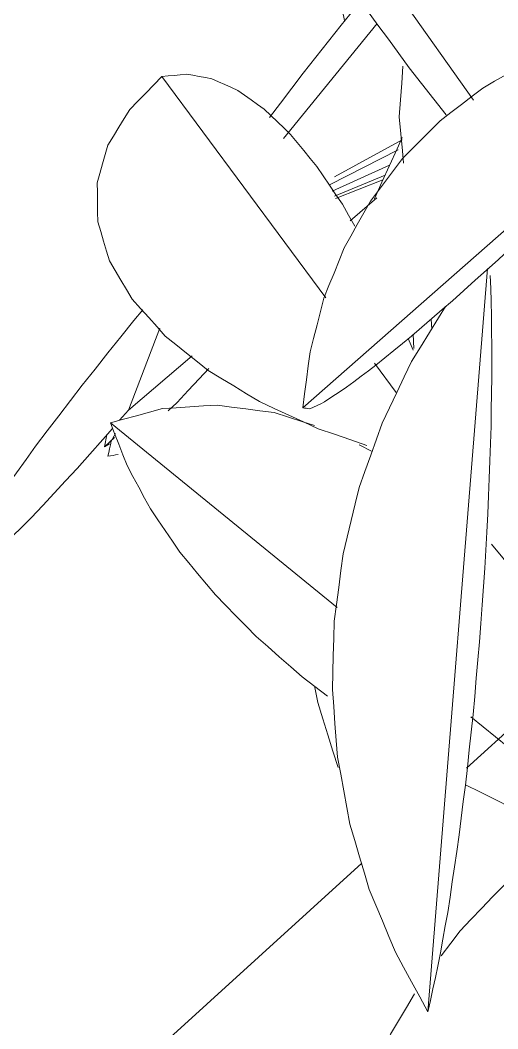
# Model space of a CAD drawing. Header units: metres. Extents: x 10.2 to 20.8, y -0.2 to 6.6.
# Drawn here: x 17.7413 to 17.7691, y 1.6995 to 1.7582 of the extents above; entities that cross this region are included whole.
import ezdxf

# ---------------------------------------------------------------- set-up
doc = ezdxf.new("R2010")
doc.units = ezdxf.units.M
doc.layers.add('Importações nas famílias', color=250, linetype='Continuous', lineweight=5)
doc.layers.add('Vegetação', color=7, linetype='Continuous', lineweight=5)

# ---------------------------------------------------------------- blocks, each defined once
blk = doc.blocks.new('Planta_pergolado_12200 - plantas pergolado_skp_Component_12-V82-Corte 3')
at = {"layer": 'Importações nas famílias'}
blk.add_line((17.854673, 0.790909), (17.880921, 0.814013), dxfattribs=at)
at = {"layer": 'Importações nas famílias', "flags": 128}
for points in [[(17.874075, 0.813284), (17.874915, 0.81342), (17.875754, 0.813557), (17.876593, 0.813694), (17.877433, 0.813831)], [(17.877433, 0.813831), (17.878305, 0.813876), (17.879177, 0.813922), (17.880049, 0.813967), (17.880921, 0.814013)], [(17.880921, 0.814013), (17.880181, 0.813257), (17.87944, 0.812502), (17.8787, 0.811746), (17.87796, 0.81099)], [(17.870885, 0.812377), (17.871683, 0.812604), (17.87248, 0.81283), (17.873278, 0.813057), (17.874075, 0.813284)], [(17.867899, 0.811122), (17.868645, 0.811436), (17.869392, 0.81175), (17.870139, 0.812063), (17.870885, 0.812377)], [(17.865148, 0.809531), (17.865836, 0.809929), (17.866524, 0.810327), (17.867211, 0.810724), (17.867899, 0.811122)], [(17.87796, 0.81099), (17.8772, 0.810232), (17.87644, 0.809475), (17.87568, 0.808717), (17.874919, 0.807959)], [(17.862665, 0.807623), (17.863286, 0.8081), (17.863907, 0.808577), (17.864528, 0.809054), (17.865148, 0.809531)], [(17.874919, 0.807959), (17.874157, 0.807217), (17.873395, 0.806475), (17.872633, 0.805733), (17.871871, 0.804991)], [(17.860476, 0.805419), (17.861024, 0.80597), (17.861571, 0.806521), (17.862118, 0.807072), (17.862665, 0.807623)], [(17.858607, 0.802943), (17.859074, 0.803562), (17.859542, 0.804181), (17.860009, 0.8048), (17.860476, 0.805419)], [(17.871871, 0.804991), (17.871125, 0.804282), (17.870379, 0.803573), (17.869633, 0.802865), (17.868886, 0.802156)], [(17.857076, 0.800222), (17.857459, 0.800902), (17.857841, 0.801582), (17.858224, 0.802263), (17.858607, 0.802943)], [(17.868886, 0.802156), (17.868174, 0.801496), (17.867461, 0.800837), (17.866748, 0.800178), (17.866035, 0.799519)], [(17.855903, 0.797288), (17.856196, 0.798021), (17.85649, 0.798755), (17.856783, 0.799489), (17.857076, 0.800222)], [(17.866035, 0.799519), (17.865372, 0.798925), (17.86471, 0.798331), (17.864047, 0.797737), (17.863384, 0.797143)], [(17.855099, 0.794172), (17.8553, 0.794951), (17.855501, 0.79573), (17.855702, 0.796509), (17.855903, 0.797288)], [(17.863384, 0.797143), (17.862787, 0.796628), (17.86219, 0.796113), (17.861593, 0.795599), (17.860996, 0.795084)], [(17.860996, 0.795084), (17.860479, 0.79466), (17.859962, 0.794237), (17.859444, 0.793813), (17.858927, 0.793389)], [(17.854673, 0.790909), (17.85478, 0.791725), (17.854886, 0.792541), (17.854992, 0.793356), (17.855099, 0.794172)], [(17.858927, 0.793389), (17.858502, 0.793067), (17.858076, 0.792744), (17.857651, 0.792422), (17.857225, 0.7921)], [(17.857225, 0.7921), (17.856901, 0.791886), (17.856578, 0.791672), (17.856254, 0.791458), (17.85593, 0.791245)], [(17.855073, 0.790845), (17.854973, 0.790861), (17.854873, 0.790877), (17.854773, 0.790893), (17.854673, 0.790909)], [(17.85593, 0.791245), (17.855716, 0.791145), (17.855502, 0.791045), (17.855287, 0.790945), (17.855073, 0.790845)]]:
    blk.add_lwpolyline(points, dxfattribs=at)
blk = doc.blocks.new('Planta_pergolado_12200 - plantas pergolado_skp_Component_12-V159-Corte 3')
at = {"layer": 'Importações nas famílias'}
blk.add_line((17.764997, 1.089872), (17.768465, 1.133156), dxfattribs=at)
at = {"layer": 'Importações nas famílias', "flags": 128}
for points in [[(17.768619, 1.13276), (17.768651, 1.132002), (17.768683, 1.131244)], [(17.76405, 1.127739), (17.76457, 1.128586), (17.765091, 1.129433), (17.765611, 1.130279), (17.766021, 1.130947)], [(17.768683, 1.131244), (17.768693, 1.130379), (17.768702, 1.129515), (17.768712, 1.12865), (17.768722, 1.127786)], [(17.762334, 1.124154), (17.762763, 1.12505), (17.763192, 1.125947), (17.763621, 1.126843), (17.76405, 1.127739)], [(17.768722, 1.127786), (17.768709, 1.126835), (17.768697, 1.125884), (17.768684, 1.124933), (17.768671, 1.123983)], [(17.761001, 1.12041), (17.761334, 1.121346), (17.761667, 1.122282), (17.762001, 1.123218), (17.762334, 1.124154)], [(17.768671, 1.123983), (17.768637, 1.122968), (17.768602, 1.121953), (17.768567, 1.120938), (17.768532, 1.119923)], [(17.760068, 1.116548), (17.760301, 1.117513), (17.760535, 1.118479), (17.760768, 1.119444), (17.761001, 1.12041)], [(17.768532, 1.119923), (17.768476, 1.118868), (17.76842, 1.117813), (17.768364, 1.116758), (17.768307, 1.115704)], [(17.759544, 1.112611), (17.759675, 1.113595), (17.759806, 1.114579), (17.759937, 1.115563), (17.760068, 1.116548)], [(17.768307, 1.115704), (17.768231, 1.114633), (17.768155, 1.113563), (17.768079, 1.112492), (17.768002, 1.111422)], [(17.759435, 1.108644), (17.759462, 1.109636), (17.759489, 1.110627), (17.759517, 1.111619), (17.759544, 1.112611)], [(17.768002, 1.111422), (17.767908, 1.110361), (17.767813, 1.109301), (17.767719, 1.10824), (17.767624, 1.107179)], [(17.759742, 1.10469), (17.759665, 1.105678), (17.759588, 1.106667), (17.759512, 1.107655), (17.759435, 1.108644)], [(17.767624, 1.107179), (17.767514, 1.106153), (17.767403, 1.105127), (17.767293, 1.104101), (17.767182, 1.103075)], [(17.760462, 1.100793), (17.760282, 1.101767), (17.760102, 1.102741), (17.759922, 1.103716), (17.759742, 1.10469)], [(17.767182, 1.103075), (17.767058, 1.102108), (17.766934, 1.10114), (17.76681, 1.100173), (17.766686, 1.099206)], [(17.761587, 1.096997), (17.761306, 1.097946), (17.761024, 1.098895), (17.760743, 1.099844), (17.760462, 1.100793)], [(17.766686, 1.099206), (17.766552, 1.09832), (17.766417, 1.097433), (17.766283, 1.096547), (17.766148, 1.095661)], [(17.763104, 1.093343), (17.762725, 1.094256), (17.762346, 1.09517), (17.761966, 1.096083), (17.761587, 1.096997)], [(17.766148, 1.095661), (17.766006, 1.094877), (17.765865, 1.094094), (17.765723, 1.09331), (17.765581, 1.092526)], [(17.764997, 1.089872), (17.764524, 1.09074), (17.764051, 1.091608), (17.763577, 1.092475), (17.763104, 1.093343)], [(17.765581, 1.092526), (17.765435, 1.091862), (17.765289, 1.091199), (17.765143, 1.090536), (17.764997, 1.089872)]]:
    blk.add_lwpolyline(points, dxfattribs=at)
blk = doc.blocks.new('Planta_pergolado_12200 - plantas pergolado_skp_Component_16-V465-Corte 3')
for name, p in [('Planta_pergolado_12200 - plantas pergolado_skp_Component_12-V82-Corte 3', (-0.096957, 0.944751)), ('Planta_pergolado_12200 - plantas pergolado_skp_Component_12-V159-Corte 3', (0, 0.610611))]:
    blk.add_blockref(name, p)
blk = doc.blocks.new('Planta_pergolado_12200 - plantas pergolado_skp_-3067431-Corte 3')
blk.add_blockref('Planta_pergolado_12200 - plantas pergolado_skp_Component_16-V465-Corte 3', (0, 0))
blk = doc.blocks.new('Planta_pergolado_12200 - plantas pergolado_skp_-3067432-Corte 3')
blk.add_blockref('Planta_pergolado_12200 - plantas pergolado_skp_-3067431-Corte 3', (0, 0))
blk = doc.blocks.new('Planta_pergolado_12200 - plantas pergolado_skp_Component_12-V811-Corte 3')
at = {"layer": 'Importações nas famílias'}
blk.add_line((17.759544, 1.688726), (17.774509, 1.702647), dxfattribs=at)
at = {"layer": 'Importações nas famílias', "flags": 128}
for points in [[(17.769394, 1.707824), (17.770098, 1.708408), (17.770801, 1.708991)], [(17.766875, 1.705196), (17.767504, 1.705853), (17.768134, 1.70651), (17.768764, 1.707167), (17.769394, 1.707824)], [(17.765776, 1.703748), (17.766325, 1.704472), (17.766875, 1.705196)], [(17.762828, 1.699169), (17.76329, 1.699952), (17.763753, 1.700734), (17.764215, 1.701517)], [(17.774899, 1.701791), (17.774161, 1.701095), (17.773423, 1.700399), (17.772685, 1.699703), (17.771946, 1.699007)], [(17.761345, 1.695838), (17.761716, 1.696671), (17.762086, 1.697504), (17.762457, 1.698336), (17.762828, 1.699169)], [(17.771946, 1.699007), (17.771247, 1.698365), (17.770547, 1.697723), (17.769847, 1.697082), (17.769147, 1.69644)], [(17.769147, 1.69644), (17.768502, 1.695868), (17.767857, 1.695296), (17.767212, 1.694724), (17.766567, 1.694151)], [(17.760247, 1.692344), (17.760521, 1.693218), (17.760796, 1.694091), (17.76107, 1.694965), (17.761345, 1.695838)], [(17.766567, 1.694151), (17.765992, 1.693662), (17.765417, 1.693173), (17.764842, 1.692684), (17.764267, 1.692194)], [(17.759544, 1.688726), (17.75972, 1.68963), (17.759895, 1.690535), (17.760071, 1.69144), (17.760247, 1.692344)], [(17.764267, 1.692194), (17.763775, 1.691799), (17.763284, 1.691404), (17.762792, 1.691009), (17.7623, 1.690615)], [(17.7623, 1.690615), (17.761904, 1.690323), (17.761507, 1.690032), (17.76111, 1.689741), (17.760714, 1.689449)], [(17.760714, 1.689449), (17.760421, 1.689268), (17.760129, 1.689088), (17.759837, 1.688907), (17.759544, 1.688726)]]:
    blk.add_lwpolyline(points, dxfattribs=at)
blk = doc.blocks.new('Planta_pergolado_12200 - plantas pergolado_skp_Component_16-V815-Corte 3')
blk.add_blockref('Planta_pergolado_12200 - plantas pergolado_skp_Component_12-V811-Corte 3', (0, 0))
blk = doc.blocks.new('Planta_pergolado_12200 - plantas pergolado_skp_-3067440-Corte 3')
blk.add_blockref('Planta_pergolado_12200 - plantas pergolado_skp_Component_16-V815-Corte 3', (0, 0))
blk = doc.blocks.new('Planta_pergolado_12200 - plantas pergolado_skp_Component_12-V634-Corte 3')
at = {"layer": 'Importações nas famílias'}
for p, q in [((17.749514, 1.144336), (17.759061, 1.131452)), ((17.763848, 1.129087), (17.764132, 1.128405)), ((17.761887, 1.127638), (17.76314, 1.125947))]:
    blk.add_line(p, q, dxfattribs=at)
at = {"layer": 'Importações nas famílias', "flags": 128}
for points in [[(17.749514, 1.144336), (17.74987, 1.144372), (17.750227, 1.144408), (17.750584, 1.144445), (17.750941, 1.144481)], [(17.750941, 1.144481), (17.75131, 1.144413), (17.75168, 1.144345), (17.75205, 1.144278), (17.75242, 1.14421)], [(17.747639, 1.142424), (17.748108, 1.142902), (17.748577, 1.14338), (17.749045, 1.143858), (17.749514, 1.144336)], [(17.75242, 1.14421), (17.752799, 1.14404), (17.753178, 1.143869), (17.753557, 1.143699), (17.753935, 1.143528)], [(17.753935, 1.143528), (17.754319, 1.143257), (17.754703, 1.142985), (17.755086, 1.142714), (17.75547, 1.142442)], [(17.746375, 1.140345), (17.746691, 1.140865), (17.747007, 1.141385), (17.747323, 1.141905), (17.747639, 1.142424)], [(17.75547, 1.142442), (17.755854, 1.142072), (17.756238, 1.141703), (17.756622, 1.141333), (17.757006, 1.140964)], [(17.757006, 1.140964), (17.757387, 1.1405), (17.757767, 1.140036), (17.758147, 1.139573), (17.758528, 1.139109)], [(17.745751, 1.138148), (17.745907, 1.138698), (17.746063, 1.139247), (17.746219, 1.139796), (17.746375, 1.140345)], [(17.758528, 1.139109), (17.7589, 1.138557), (17.759273, 1.138005), (17.759645, 1.137452), (17.760017, 1.1369)], [(17.74578, 1.135885), (17.745773, 1.136451), (17.745765, 1.137016), (17.745758, 1.137582), (17.745751, 1.138148)], [(17.760017, 1.1369), (17.760378, 1.136265), (17.760738, 1.13563)], [(17.746463, 1.133607), (17.746292, 1.134177), (17.746122, 1.134746), (17.745951, 1.135315), (17.74578, 1.135885)], [(17.747783, 1.13137), (17.747453, 1.131929), (17.747123, 1.132489), (17.746793, 1.133048), (17.746463, 1.133607)], [(17.74971, 1.129225), (17.749229, 1.129761), (17.748747, 1.130298), (17.748265, 1.130834), (17.747783, 1.13137)], [(17.752199, 1.127223), (17.751577, 1.127723), (17.750955, 1.128224), (17.750332, 1.128725), (17.74971, 1.129225)], [(17.75519, 1.12541), (17.754442, 1.125863), (17.753694, 1.126317), (17.752946, 1.12677), (17.752199, 1.127223)], [(17.758613, 1.12383), (17.757758, 1.124225), (17.756902, 1.12462), (17.756046, 1.125015), (17.75519, 1.12541)], [(17.761446, 1.122847), (17.760502, 1.123174), (17.759558, 1.123502), (17.758613, 1.12383)]]:
    blk.add_lwpolyline(points, dxfattribs=at)
blk = doc.blocks.new('Planta_pergolado_12200 - plantas pergolado_skp_Component_12-V915-Corte 3')
at = {"layer": 'Importações nas famílias'}
for p, q in [((17.778803, 1.764327), (17.779795, 1.764709)), ((17.804233, 1.760527), (17.791689, 1.756768)), ((17.793623, 1.75695), (17.792684, 1.756649)), ((17.783477, 1.754307), (17.782505, 1.754016)), ((17.785994, 1.754541), (17.785127, 1.754278)), ((17.783126, 1.75367), (17.782284, 1.753415)), ((17.780199, 1.753325), (17.777587, 1.752542)), ((17.779473, 1.752584), (17.778537, 1.752307))]:
    blk.add_line(p, q, dxfattribs=at)
at = {"layer": 'Importações nas famílias', "flags": 128}
for points in [[(17.779795, 1.764709), (17.780836, 1.764936), (17.781876, 1.765162), (17.782917, 1.765388), (17.783958, 1.765614)], [(17.783958, 1.765614), (17.785022, 1.765678), (17.786087, 1.765743), (17.787152, 1.765807), (17.788216, 1.765871)], [(17.788216, 1.765871), (17.78928, 1.765772), (17.789899, 1.765714)], [(17.794891, 1.764867), (17.795586, 1.764693), (17.796624, 1.764432)], [(17.796624, 1.764432), (17.797611, 1.764017), (17.798599, 1.763601), (17.799587, 1.763186), (17.800575, 1.76277)], [(17.800575, 1.76277), (17.801489, 1.76221), (17.802404, 1.761649), (17.803318, 1.761088), (17.804233, 1.760527)], [(17.804233, 1.760527), (17.803386, 1.760233), (17.802539, 1.75994), (17.801692, 1.759646), (17.800845, 1.759352)], [(17.800845, 1.759352), (17.799957, 1.759053), (17.79907, 1.758754), (17.798183, 1.758454), (17.797295, 1.758155)], [(17.797295, 1.758155), (17.796377, 1.757854), (17.795459, 1.757552), (17.794541, 1.757251), (17.793623, 1.75695)], [(17.778537, 1.752307), (17.777621, 1.752044), (17.776834, 1.751818)], [(17.761881, 1.747836), (17.762322, 1.748803), (17.762764, 1.74977), (17.763205, 1.750737), (17.763505, 1.751395)]]:
    blk.add_lwpolyline(points, dxfattribs=at)
blk = doc.blocks.new('Planta_pergolado_12200 - plantas pergolado_skp_Component_12-V916-Corte 3')
at = {"layer": 'Importações nas famílias'}
for p, q in [((17.785305, 1.77636), (17.775128, 1.757386)), ((17.78472, 1.776252), (17.785305, 1.77636)), ((17.76431, 1.759376), (17.76454, 1.760324)), ((17.775595, 1.758145), (17.775208, 1.757426))]:
    blk.add_line(p, q, dxfattribs=at)
at = {"layer": 'Importações nas famílias', "flags": 128}
for points in [[(17.784826, 1.775449), (17.784586, 1.774993), (17.784346, 1.774537)], [(17.777451, 1.774282), (17.778405, 1.774615), (17.779359, 1.774948)], [(17.773946, 1.772392), (17.774822, 1.772864), (17.775698, 1.773337), (17.776574, 1.773809), (17.777451, 1.774282)], [(17.784346, 1.774537), (17.784065, 1.774006), (17.783783, 1.773474), (17.783502, 1.772942), (17.783221, 1.77241)], [(17.770835, 1.769989), (17.771613, 1.77059), (17.772391, 1.77119), (17.773168, 1.771791), (17.773946, 1.772392)], [(17.783221, 1.77241), (17.782901, 1.771808), (17.782581, 1.771207), (17.782261, 1.770605), (17.781941, 1.770003)], [(17.768191, 1.767131), (17.768852, 1.767845), (17.769513, 1.76856), (17.770174, 1.769275), (17.770835, 1.769989)], [(17.781941, 1.770003), (17.781587, 1.769338), (17.781232, 1.768672), (17.780877, 1.768007), (17.780523, 1.767342)], [(17.766077, 1.763884), (17.766605, 1.764695), (17.767134, 1.765507), (17.767663, 1.766319), (17.768191, 1.767131)], [(17.780523, 1.767342), (17.780137, 1.766621), (17.779752, 1.765899), (17.779366, 1.765178), (17.778981, 1.764457)], [(17.778981, 1.764457), (17.778569, 1.763688), (17.778156, 1.762918), (17.777744, 1.762149), (17.777332, 1.76138)], [(17.76454, 1.760324), (17.764924, 1.761214), (17.765308, 1.762104), (17.765692, 1.762994), (17.766077, 1.763884)], [(17.777332, 1.76138), (17.776898, 1.760571), (17.776464, 1.759762), (17.776029, 1.758954), (17.775595, 1.758145)], [(17.763333, 1.752605), (17.763404, 1.753587), (17.763476, 1.75457), (17.763547, 1.755552)], [(17.763576, 1.749899), (17.763512, 1.750616), (17.763423, 1.751611), (17.763333, 1.752605)]]:
    blk.add_lwpolyline(points, dxfattribs=at)
blk = doc.blocks.new('Planta_pergolado_12200 - plantas pergolado_skp_Component_12-V637-Corte 3')
at = {"layer": 'Importações nas famílias'}
for p, q in [((17.759712, 1.113407), (17.746512, 1.124171)), ((17.761004, 1.122881), (17.761758, 1.122499)), ((17.778094, 1.098416), (17.7675, 1.107055))]:
    blk.add_line(p, q, dxfattribs=at)
at = {"layer": 'Importações nas famílias', "flags": 128}
for points in [[(17.746512, 1.124171), (17.74727, 1.124379), (17.748027, 1.124586), (17.748784, 1.124794), (17.749541, 1.125001)], [(17.749541, 1.125001), (17.750342, 1.125051), (17.751143, 1.125101), (17.751944, 1.125152), (17.752744, 1.125202)], [(17.752744, 1.125202), (17.75357, 1.125093), (17.754395, 1.124985), (17.755221, 1.124876), (17.756047, 1.124768)], [(17.756047, 1.124768), (17.756878, 1.124503), (17.757708, 1.124239), (17.758399, 1.124019)], [(17.747489, 1.121679), (17.747245, 1.122302), (17.747001, 1.122925), (17.746757, 1.123548), (17.746512, 1.124171)], [(17.748844, 1.11916), (17.748505, 1.11979), (17.748166, 1.12042), (17.747828, 1.121049), (17.747489, 1.121679)], [(17.750562, 1.116643), (17.750132, 1.117272), (17.749703, 1.117901), (17.749273, 1.118531), (17.748844, 1.11916)], [(17.768701, 1.117108), (17.769364, 1.116315), (17.770027, 1.115522), (17.77069, 1.11473), (17.771353, 1.113937)], [(17.752624, 1.114155), (17.752108, 1.114777), (17.751593, 1.115399), (17.751077, 1.116021), (17.750562, 1.116643)], [(17.755007, 1.111723), (17.754412, 1.112331), (17.753816, 1.112939), (17.75322, 1.113547), (17.752624, 1.114155)], [(17.771353, 1.113937), (17.771932, 1.113052), (17.772511, 1.112167), (17.77309, 1.111281), (17.773669, 1.110396)], [(17.757686, 1.109376), (17.757016, 1.109963), (17.756347, 1.11055), (17.755677, 1.111137), (17.755007, 1.111723)], [(17.773669, 1.110396), (17.77415, 1.109439), (17.77463, 1.108482), (17.775111, 1.107525), (17.775592, 1.106568)], [(17.759157, 1.108258), (17.758421, 1.108817), (17.757686, 1.109376)], [(17.775592, 1.106568), (17.775964, 1.105562), (17.776335, 1.104556), (17.776707, 1.10355), (17.777079, 1.102543)], [(17.770709, 1.101328), (17.769826, 1.101769), (17.768943, 1.102211), (17.76806, 1.102652), (17.767177, 1.103093)], [(17.777079, 1.102543), (17.777332, 1.101512), (17.777586, 1.10048), (17.77784, 1.099448), (17.778094, 1.098416)], [(17.774361, 1.099764), (17.773448, 1.100155), (17.772535, 1.100546), (17.771622, 1.100937), (17.770709, 1.101328)], [(17.778094, 1.098416), (17.777161, 1.098753), (17.776227, 1.09909), (17.775294, 1.099427), (17.774361, 1.099764)]]:
    blk.add_lwpolyline(points, dxfattribs=at)
blk = doc.blocks.new('Planta_pergolado_12200 - plantas pergolado_skp_Component_17-V917-Corte 3')
at = {"layer": 'Importações nas famílias'}
for p, q in [((17.762037, 1.758046), (17.756585, 1.751333)), ((17.763506, 1.751256), (17.759552, 1.749103)), ((17.763265, 1.750677), (17.759273, 1.748648)), ((17.762764, 1.749785), (17.759428, 1.74827)), ((17.762505, 1.749204), (17.759556, 1.747984)), ((17.759619, 1.747844), (17.762382, 1.748934)), ((17.762028, 1.74788), (17.760471, 1.746549)), ((17.748409, 1.741364), (17.74788, 1.740733)), ((17.747568, 1.735516), (17.749399, 1.740296)), ((17.751277, 1.738687), (17.747568, 1.735516)), ((17.749881, 1.735483), (17.750393, 1.735976)), ((17.747055, 1.734931), (17.747568, 1.735516)), ((17.746819, 1.734167), (17.74657, 1.733717))]:
    blk.add_line(p, q, dxfattribs=at)
at = {"layer": 'Importações nas famílias', "flags": 128}
for points in [[(17.760697, 1.758876), (17.759956, 1.757941), (17.759214, 1.757007), (17.758473, 1.756073), (17.757731, 1.755139)], [(17.757731, 1.755139), (17.757075, 1.754268), (17.756418, 1.753398), (17.755783, 1.752557)], [(17.74788, 1.740733), (17.747127, 1.739793), (17.746375, 1.738854), (17.745622, 1.737915), (17.74487, 1.736975)], [(17.750393, 1.735976), (17.751038, 1.736659), (17.751684, 1.737343), (17.752245, 1.737937)], [(17.74487, 1.736975), (17.744192, 1.736087), (17.743515, 1.735199), (17.742837, 1.734311), (17.74216, 1.733423)], [(17.744579, 1.732114), (17.745327, 1.732964), (17.746074, 1.733815), (17.746639, 1.734458)], [(17.74657, 1.733717), (17.746519, 1.733497), (17.746468, 1.733277), (17.746417, 1.733057), (17.746366, 1.732837)], [(17.74216, 1.733423), (17.741604, 1.732646), (17.741047, 1.73187), (17.740491, 1.731093), (17.739935, 1.730317)], [(17.746366, 1.732837), (17.746518, 1.732862), (17.746669, 1.732887), (17.74682, 1.732911), (17.746972, 1.732936)], [(17.741911, 1.729248), (17.742578, 1.729965), (17.743245, 1.730681), (17.743912, 1.731397), (17.744579, 1.732114)], [(17.739744, 1.727113), (17.740285, 1.727647), (17.740827, 1.728181), (17.741369, 1.728714), (17.741911, 1.729248)]]:
    blk.add_lwpolyline(points, dxfattribs=at)
blk = doc.blocks.new('Planta_pergolado_12200 - plantas pergolado_skp_Component_16-V918-Corte 3')
for name, p in [('Planta_pergolado_12200 - plantas pergolado_skp_Component_17-V917-Corte 3', (0, 0)), ('Planta_pergolado_12200 - plantas pergolado_skp_Component_12-V916-Corte 3', (0, 0)), ('Planta_pergolado_12200 - plantas pergolado_skp_Component_12-V915-Corte 3', (0, 0)), ('Planta_pergolado_12200 - plantas pergolado_skp_Component_12-V634-Corte 3', (0, 0.610611)), ('Planta_pergolado_12200 - plantas pergolado_skp_Component_12-V637-Corte 3', (0, 0.610611))]:
    blk.add_blockref(name, p)
blk = doc.blocks.new('Planta_pergolado_12200 - plantas pergolado_skp_Component_12-V26-Corte 3')
at = {"layer": 'Importações nas famílias'}
for p, q in [((17.840807, 0.588343), (17.840942, 0.589039)), ((17.840807, 0.588343), (17.841402, 0.588896)), ((17.841099, 0.588524), (17.840807, 0.588343))]:
    blk.add_line(p, q, dxfattribs=at)
blk = doc.blocks.new('Planta_pergolado_12200 - plantas pergolado_skp_Component_12-V919-Corte 3')
at = {"layer": 'Importações nas famílias'}
blk.add_line((17.758586, 1.7185), (17.758387, 1.719471), dxfattribs=at)
at = {"layer": 'Importações nas famílias', "flags": 128}
blk.add_lwpolyline([(17.759767, 1.714707), (17.759472, 1.715655), (17.759176, 1.716603), (17.758881, 1.717552), (17.758586, 1.7185)], dxfattribs=at)
blk = doc.blocks.new('Planta_pergolado_12200 - plantas pergolado_skp_Component_16-V924-Corte 3')
for name, p in [('Planta_pergolado_12200 - plantas pergolado_skp_Component_12-V26-Corte 3', (-0.09464, 1.145035)), ('Planta_pergolado_12200 - plantas pergolado_skp_Component_12-V919-Corte 3', (0, 0))]:
    blk.add_blockref(name, p)
blk = doc.blocks.new('Planta_pergolado_12200 - plantas pergolado_skp_Component_12-V977-Corte 3')
at = {"layer": 'Importações nas famílias'}
blk.add_line((17.763224, 1.767359), (17.763749, 1.767943), dxfattribs=at)
at = {"layer": 'Importações nas famílias', "flags": 128}
for points in [[(17.762293, 1.765955), (17.762759, 1.766657), (17.763224, 1.767359)], [(17.759911, 1.759349), (17.759996, 1.759977), (17.760081, 1.760605)], [(17.760133, 1.758212), (17.760022, 1.758781), (17.759911, 1.759349)]]:
    blk.add_lwpolyline(points, dxfattribs=at)
blk = doc.blocks.new('Planta_pergolado_12200 - plantas pergolado_skp_Component_16-V980-Corte 3')
blk.add_blockref('Planta_pergolado_12200 - plantas pergolado_skp_Component_12-V977-Corte 3', (0, 0))
blk = doc.blocks.new('Planta_pergolado_12200 - plantas pergolado_skp_-V996-Corte 3')
at = {"layer": 'Importações nas famílias'}
for p, q in [((17.778122, 1.724573), (17.767242, 1.714677)), ((17.761154, 1.709139), (17.725376, 1.676595))]:
    blk.add_line(p, q, dxfattribs=at)
blk.add_blockref('Planta_pergolado_12200 - plantas pergolado_skp_Component_16-V980-Corte 3', (0, 0))
blk = doc.blocks.new('Planta_pergolado_12200 - plantas pergolado_skp_-3067442-Corte 3')
for name in ['Planta_pergolado_12200 - plantas pergolado_skp_-V996-Corte 3', 'Planta_pergolado_12200 - plantas pergolado_skp_Component_16-V924-Corte 3', 'Planta_pergolado_12200 - plantas pergolado_skp_Component_16-V918-Corte 3']:
    blk.add_blockref(name, (0, 0))
blk = doc.blocks.new('Planta_pergolado_12200 - plantas pergolado_skp_-3067443-Corte 3')
for name in ['Planta_pergolado_12200 - plantas pergolado_skp_-3067442-Corte 3', 'Planta_pergolado_12200 - plantas pergolado_skp_-3067440-Corte 3']:
    blk.add_blockref(name, (0, 0))
blk = doc.blocks.new('Planta_pergolado_12200 - plantas pergolado_skp_Component_17-V1193-Corte 3')
at = {"layer": 'Importações nas famílias'}
blk.add_line((17.76766, 1.753577), (17.762597, 1.760699), dxfattribs=at)
at = {"layer": 'Importações nas famílias', "flags": 128}
for points in [[(17.761476, 1.758775), (17.762086, 1.757947), (17.762696, 1.757119), (17.763306, 1.756291), (17.763915, 1.755463)], [(17.763915, 1.755463), (17.764629, 1.754547), (17.765342, 1.75363), (17.766056, 1.752714)]]:
    blk.add_lwpolyline(points, dxfattribs=at)
blk = doc.blocks.new('Planta_pergolado_12200 - plantas pergolado_skp_Component_16-V1194-Corte 3')
blk.add_blockref('Planta_pergolado_12200 - plantas pergolado_skp_Component_17-V1193-Corte 3', (0, 0))
blk = doc.blocks.new('Planta_pergolado_12200 - plantas pergolado_skp_Component_12-V1222-Corte 3')
at = {"layer": 'Importações nas famílias'}
for p, q in [((17.76518, 1.740826), (17.76522, 1.740232)), ((17.764183, 1.739119), (17.764134, 1.739939))]:
    blk.add_line(p, q, dxfattribs=at)
blk = doc.blocks.new('Planta_pergolado_12200 - plantas pergolado_skp_Component_16-V1228-Corte 3')
blk.add_blockref('Planta_pergolado_12200 - plantas pergolado_skp_Component_12-V1222-Corte 3', (0, 0))
blk = doc.blocks.new('Planta_pergolado_12200 - plantas pergolado_skp_-V1313-Corte 3')
for name in ['Planta_pergolado_12200 - plantas pergolado_skp_Component_16-V1194-Corte 3', 'Planta_pergolado_12200 - plantas pergolado_skp_Component_16-V1228-Corte 3']:
    blk.add_blockref(name, (0, 0))
blk = doc.blocks.new('Planta_pergolado_12200 - plantas pergolado_skp_-3067454-Corte 3')
blk.add_blockref('Planta_pergolado_12200 - plantas pergolado_skp_-V1313-Corte 3', (0, 0))
blk = doc.blocks.new('Planta_pergolado_12200 - Planta_pergolado_12200-3075656-Corte 3')
for name in ['Planta_pergolado_12200 - plantas pergolado_skp_-3067454-Corte 3', 'Planta_pergolado_12200 - plantas pergolado_skp_-3067443-Corte 3', 'Planta_pergolado_12200 - plantas pergolado_skp_-3067432-Corte 3']:
    blk.add_blockref(name, (0, 0))

msp = doc.modelspace()

# ---------------------------------------------------------------- block references
at = {"layer": 'Vegetação', "color": 250}
msp.add_blockref('Planta_pergolado_12200 - Planta_pergolado_12200-3075656-Corte 3', (0, 0), dxfattribs=at)

doc.saveas('drawing.dxf')
